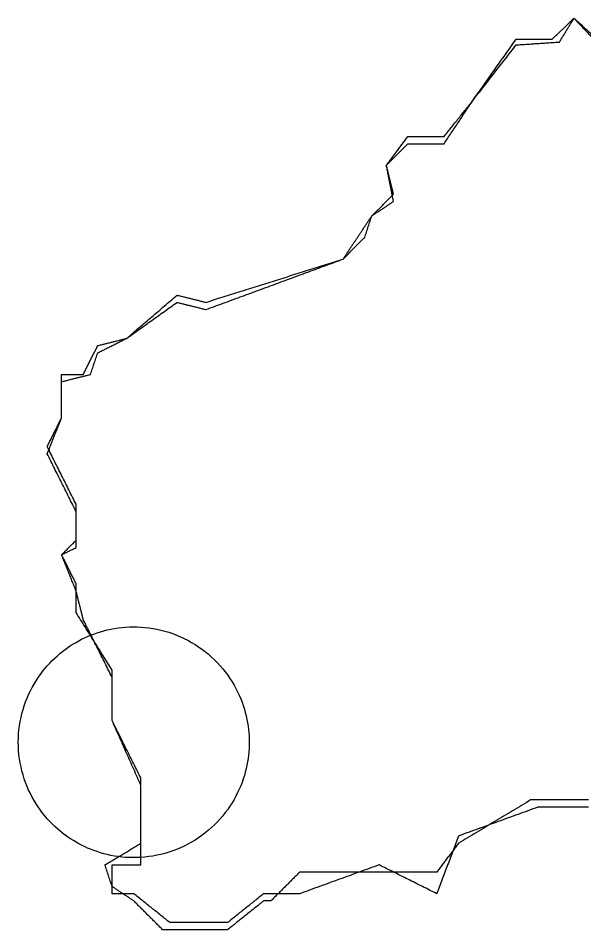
# Model space of a CAD drawing. Header units: millimetres. Extents: x 4 to 525, y -334 to -6.
# Drawn here: x 415.13 to 435.9, y -292.63 to -259.19 of the extents above; entities that cross this region are included whole.
import ezdxf

# ---------------------------------------------------------------- set-up
doc = ezdxf.new("R2010")
doc.units = ezdxf.units.MM
for name, color, linetype in [('B_VK6RBP', 7, 'CONTINUOUS'), ('boundaries767', 7, 'CONTINUOUS'), ('mapOutline040', 7, 'CONTINUOUS')]:
    doc.layers.add(name, color=color, linetype=linetype)

msp = doc.modelspace()

# ---------------------------------------------------------------- linework, layer by layer
at = {"layer": 'B_VK6RBP'}
msp.add_open_spline([(423.598, -285.75), (423.599, -285.141), (423.462, -284.443), (423.109, -283.776), (422.762, -283.11), (422.19, -282.489), (421.481, -282.084), (420.775, -281.673), (419.952, -281.487), (419.202, -281.52), (418.448, -281.548), (417.775, -281.778), (417.248, -282.084), (416.72, -282.387), (416.184, -282.855), (415.783, -283.494), (415.379, -284.127), (415.128, -284.933), (415.131, -285.75), (415.128, -286.567), (415.379, -287.373), (415.783, -288.006), (416.184, -288.645), (416.72, -289.113), (417.248, -289.416), (417.775, -289.722), (418.448, -289.952), (419.202, -289.98), (419.952, -290.013), (420.775, -289.827), (421.481, -289.416), (422.19, -289.011), (422.762, -288.39), (423.109, -287.724), (423.462, -287.057), (423.599, -286.359), (423.598, -285.75)], degree=3, knots=[0, 0, 0, 0, 0.523599, 0.523599, 0.523599, 1.0472, 1.0472, 1.0472, 1.5708, 1.5708, 1.5708, 2.0944, 2.0944, 2.0944, 2.61799, 2.61799, 2.61799, 3.14159, 3.14159, 3.14159, 3.66519, 3.66519, 3.66519, 4.18879, 4.18879, 4.18879, 4.71239, 4.71239, 4.71239, 5.23599, 5.23599, 5.23599, 5.75959, 5.75959, 5.75959, 6.28319, 6.28319, 6.28319, 6.28319], dxfattribs=at)
at = {"layer": 'boundaries767'}
for points in [[(434.71, -259.953), (435.504, -259.186)], [(435.504, -259.186), (436.827, -260.376)], [(431.8, -262.202), (433.387, -259.953)], [(433.387, -259.953), (434.71, -259.953)], [(430.742, -263.525), (431.8, -262.202)], [(428.625, -264.583), (429.419, -263.525)], [(429.419, -263.525), (430.742, -263.525)], [(428.89, -265.642), (428.625, -264.583)], [(428.096, -266.435), (428.89, -265.642)], [(427.567, -267.229), (428.096, -266.435)], [(427.038, -268.023), (427.567, -267.229)], [(422.01, -269.61), (427.038, -268.023)], [(419.1, -270.933), (420.952, -269.346)], [(420.952, -269.346), (422.01, -269.61)], [(417.512, -272.256), (418.042, -271.198)], [(418.042, -271.198), (419.1, -270.933)], [(416.719, -273.844), (416.719, -272.256)], [(416.719, -272.256), (417.513, -272.256)], [(416.19, -274.902), (416.719, -273.844)], [(417.248, -277.019), (416.19, -274.902)], [(417.248, -278.342), (417.248, -277.019)], [(416.719, -278.871), (417.248, -278.342)], [(417.248, -279.929), (416.719, -278.871)], [(417.248, -280.988), (417.248, -279.929)], [(418.571, -283.104), (417.248, -280.988)], [(418.571, -284.956), (418.571, -283.104)], [(419.629, -287.337), (418.571, -284.956)], [(419.629, -289.454), (419.629, -287.337)], [(433.917, -287.867), (431.271, -289.454)], [(436.033, -287.867), (433.917, -287.867)], [(418.306, -290.248), (419.629, -289.454)], [(431.271, -289.454), (430.477, -290.513)], [(418.571, -291.042), (418.306, -290.248)], [(425.45, -290.512), (424.392, -291.571)], [(428.36, -290.512), (425.45, -290.512)], [(430.477, -290.512), (428.36, -290.512)], [(419.365, -291.571), (418.571, -291.042)], [(420.423, -292.629), (419.365, -291.571)], [(424.127, -291.571), (422.804, -292.629)], [(424.392, -291.571), (424.127, -291.571)], [(422.804, -292.629), (420.423, -292.629)]]:
    msp.add_open_spline(points, degree=1, dxfattribs=at)
at = {"layer": 'mapOutline040'}
for points in [[(434.975, -260.059), (435.504, -259.186)], [(435.504, -259.186), (436.827, -260.588)], [(431.8, -262.202), (433.387, -260.165)], [(433.387, -260.165), (434.975, -260.059)], [(430.742, -263.79), (431.8, -262.202)], [(428.625, -264.583), (429.419, -263.79)], [(429.419, -263.79), (430.742, -263.79)], [(428.89, -265.906), (428.625, -264.583)], [(428.096, -266.435), (428.89, -265.906)], [(427.831, -267.229), (428.096, -266.435)], [(427.038, -268.023), (427.831, -267.229)], [(422.01, -269.875), (427.038, -268.023)], [(419.1, -270.933), (420.952, -269.61)], [(420.952, -269.61), (422.01, -269.875)], [(418.042, -271.462), (419.1, -270.933)], [(417.777, -272.256), (418.042, -271.462)], [(416.719, -272.521), (417.777, -272.256)], [(416.719, -273.844), (416.719, -272.521)], [(416.19, -275.167), (416.719, -273.844)], [(417.248, -277.283), (416.19, -275.167)], [(417.248, -278.606), (417.248, -277.283)], [(416.719, -278.871), (417.248, -278.606)], [(417.248, -280.194), (416.719, -278.871)], [(417.513, -281.252), (417.248, -280.194)], [(418.571, -283.369), (417.512, -281.252)], [(418.571, -284.956), (418.571, -283.369)], [(419.629, -287.073), (418.571, -284.956)], [(419.629, -290.248), (419.629, -287.073)], [(434.181, -288.131), (431.271, -289.19)], [(436.033, -288.131), (434.181, -288.131)], [(431.271, -289.19), (430.477, -291.306)], [(418.571, -291.306), (418.571, -290.248)], [(418.571, -290.248), (419.629, -290.248)], [(428.36, -290.248), (425.45, -291.306)], [(430.477, -291.306), (428.36, -290.248)], [(419.365, -291.306), (418.571, -291.306)], [(420.688, -292.365), (419.365, -291.306)], [(424.127, -291.306), (422.804, -292.365)], [(424.392, -291.306), (424.127, -291.306)], [(425.45, -291.306), (424.392, -291.306)], [(422.804, -292.365), (420.688, -292.365)]]:
    msp.add_open_spline(points, degree=1, dxfattribs=at)

doc.saveas('drawing.dxf')
